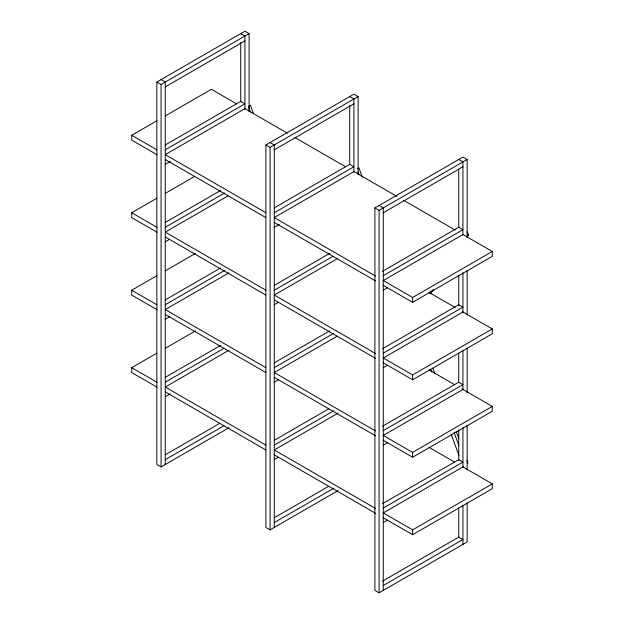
<?xml version="1.0" encoding="UTF-8"?>
<svg xmlns="http://www.w3.org/2000/svg" width="624" height="624" viewBox="0 0 624 624"><rect width="100%" height="100%" fill="white"/><g stroke="black" fill="none" stroke-linecap="round" stroke-linejoin="round"><path stroke-width="0.94" d="M429.64 293.233L431.215 290.776M430.685 293.662L433.313 289.567M467.017 237.182L468.601 234.725L466.924 231.785M248.937 106.181L250.403 105.3L253.445 113.521M228.985 427.713L161.062 466.924L156.866 464.506L156.866 82.033L244.912 31.2L249.109 33.618L249.109 111.478M156.866 82.033L161.062 84.458L249.109 33.618M165.251 86.876L244.912 40.88M157.022 154.744L131.711 140.135L131.711 135.291L156.866 120.767M165.251 115.924L211.372 89.294L236.683 103.912M165.251 144.971L240.724 101.4L244.912 103.818L165.251 149.815M249.007 106.103L250.403 105.3M165.251 154.658L244.912 108.662M165.251 164.338L170.282 161.437M157.022 232.206L131.711 217.597L131.711 212.753L156.866 198.229M165.251 193.385L194.602 176.444M337.997 490.651L270.075 529.862L265.879 527.444L265.879 144.971L353.925 94.138L358.121 96.556L358.121 174.416M265.879 144.971L270.075 147.389L358.121 96.556M274.264 149.815L353.925 103.818M165.251 222.433L220.6 190.484M165.251 227.276L224.788 192.902M165.251 232.12L228.142 195.811M165.251 241.8L169.447 239.382M157.022 309.668L131.711 295.058L131.711 290.215L156.866 275.691M165.251 270.847L195.445 253.422M274.264 207.909L349.736 164.338L353.925 166.756L274.264 212.753M357.56 168.776L358.956 167.965L362.333 177.107M353.925 171.6L274.264 217.589L375.508 276.042M274.264 227.276L279.295 224.367M165.251 299.894L220.6 267.946M165.251 304.738L224.788 270.364M165.251 309.582L228.985 272.789M165.251 319.262L169.447 316.844M467.134 503.038L467.134 541.967L379.088 592.8L374.891 590.382L374.891 207.909L462.938 157.076L467.134 159.494L467.134 237.354M374.891 207.909L379.088 210.327L467.134 159.494M383.276 212.753L462.938 166.756M157.022 387.13L131.711 372.52L131.711 367.676L156.866 353.153M165.251 348.309L195.445 330.884M274.264 285.371L329.612 253.422M274.264 290.215L332.966 256.324M337.155 258.742L274.264 295.058L375.508 353.504M274.264 304.738L278.46 302.32M165.251 377.356L220.6 345.407M165.251 382.2L223.954 348.309M165.251 387.044L228.985 350.251M165.251 396.724L170.282 393.822M382.442 271.331L458.749 227.276L462.938 229.694L383.276 275.691M383.276 280.527L462.938 234.538M467.204 235.537L468.601 234.725M383.276 290.215L387.473 287.789M274.264 362.833L329.612 330.884M274.264 367.676L333.801 333.302M337.155 336.203L274.264 372.52L375.508 430.966M383.097 280.426L412.628 297.476L492.289 251.48L492.289 256.324L412.628 302.312L383.097 285.269M274.264 382.2L278.46 379.782M165.251 454.826L219.757 423.353M165.251 459.662L223.954 425.771M382.442 348.793L458.749 304.738L462.938 307.156L383.276 353.153M383.276 357.989L462.938 312M383.276 367.676L387.473 365.251M274.264 440.294L328.77 408.829M274.264 445.138L333.801 410.764M337.997 413.182L274.264 449.982L375.508 508.435M383.097 357.887L412.628 374.938L492.289 328.942L492.289 333.785L412.628 379.782L383.097 362.731M274.264 459.662L278.46 457.244M382.442 426.254L458.749 382.2L462.938 384.618L383.276 430.615M383.276 435.451L462.938 389.462M383.276 445.138L387.473 442.72M274.264 517.756L328.77 486.291M274.264 522.6L333.801 488.225M383.097 435.349L412.628 452.4L492.289 406.403L492.289 411.247L412.628 457.244L383.097 440.193M382.442 503.716L458.749 459.662L462.938 462.08L383.276 508.076M383.276 512.92L462.938 466.924M383.276 522.6L387.473 520.182M383.097 512.819L412.628 529.862L492.289 483.865L492.289 488.709L412.628 534.706L383.097 517.655M382.442 581.178L458.749 537.124L462.938 539.542L383.276 585.538M240.724 33.618L244.912 36.044L244.912 109.028M349.736 96.556L353.925 98.982L353.925 171.967M458.749 159.494L462.938 161.912L462.938 234.905M244.273 108.295L287.297 133.13M294.887 137.514L345.501 166.733M353.098 171.116L396.965 196.443M403.712 200.343L455.169 230.053M462.766 234.437L492.289 251.48M161.062 79.615L165.251 82.033L165.251 464.506M270.075 142.553L274.264 144.971L274.264 527.444M379.088 205.491L383.276 207.909L383.276 590.382M429.016 292.414L455.169 307.515M462.766 311.899L492.289 328.942M131.711 135.291L157.022 149.9M165.454 154.768L265.84 212.729M165.454 159.611L265.84 217.573M274.279 222.44L375.508 280.886M429.016 369.876L454.327 384.493M461.916 388.877L492.289 406.403M131.711 212.753L157.022 227.362M165.454 232.237L265.84 290.191M165.454 237.073L265.84 295.035M274.279 299.902L375.508 358.348M429.016 447.338L454.327 461.955M462.766 466.822L492.289 483.865M131.711 290.215L157.022 304.824M165.454 309.699L265.84 367.653M165.454 314.535L265.84 372.497M274.279 377.364L375.508 435.809M131.711 367.676L157.022 382.286M165.454 387.161L265.84 445.115M165.454 391.997L265.84 449.959M274.279 454.826L375.508 513.271M432.869 368.191L434.897 373.675M456.152 431.27L458.858 438.586M466.955 460.528L467.969 463.273M357.872 171.92L358.886 174.665M430.771 369.4L431.785 372.138M454.061 432.479L458.78 445.279M451.129 434.257L458.89 455.286M248.648 107.422L250.333 111.992M467.134 270.442L467.134 315.206M467.134 348.301L467.134 393.065M467.134 425.178L467.134 469.95M462.938 272.86L462.938 312.764M462.938 350.719L462.938 389.649M462.938 427.604L462.938 467.501M462.938 505.456L462.938 544.385M458.749 169.229L458.749 227.62M458.749 275.309L458.749 305.479M458.749 353.161L458.749 382.364M458.749 430.045L458.749 460.216M458.749 507.905L458.749 537.1M412.628 297.476L412.628 302.312M412.628 374.938L412.628 379.782M412.628 452.4L412.628 457.244M412.628 529.862L412.628 534.706M379.088 210.327L379.088 592.8M349.736 105.316L349.736 164.681M270.075 147.389L270.075 529.862M240.724 42.377L240.724 101.743M161.062 84.458L161.062 466.924"/></g></svg>
